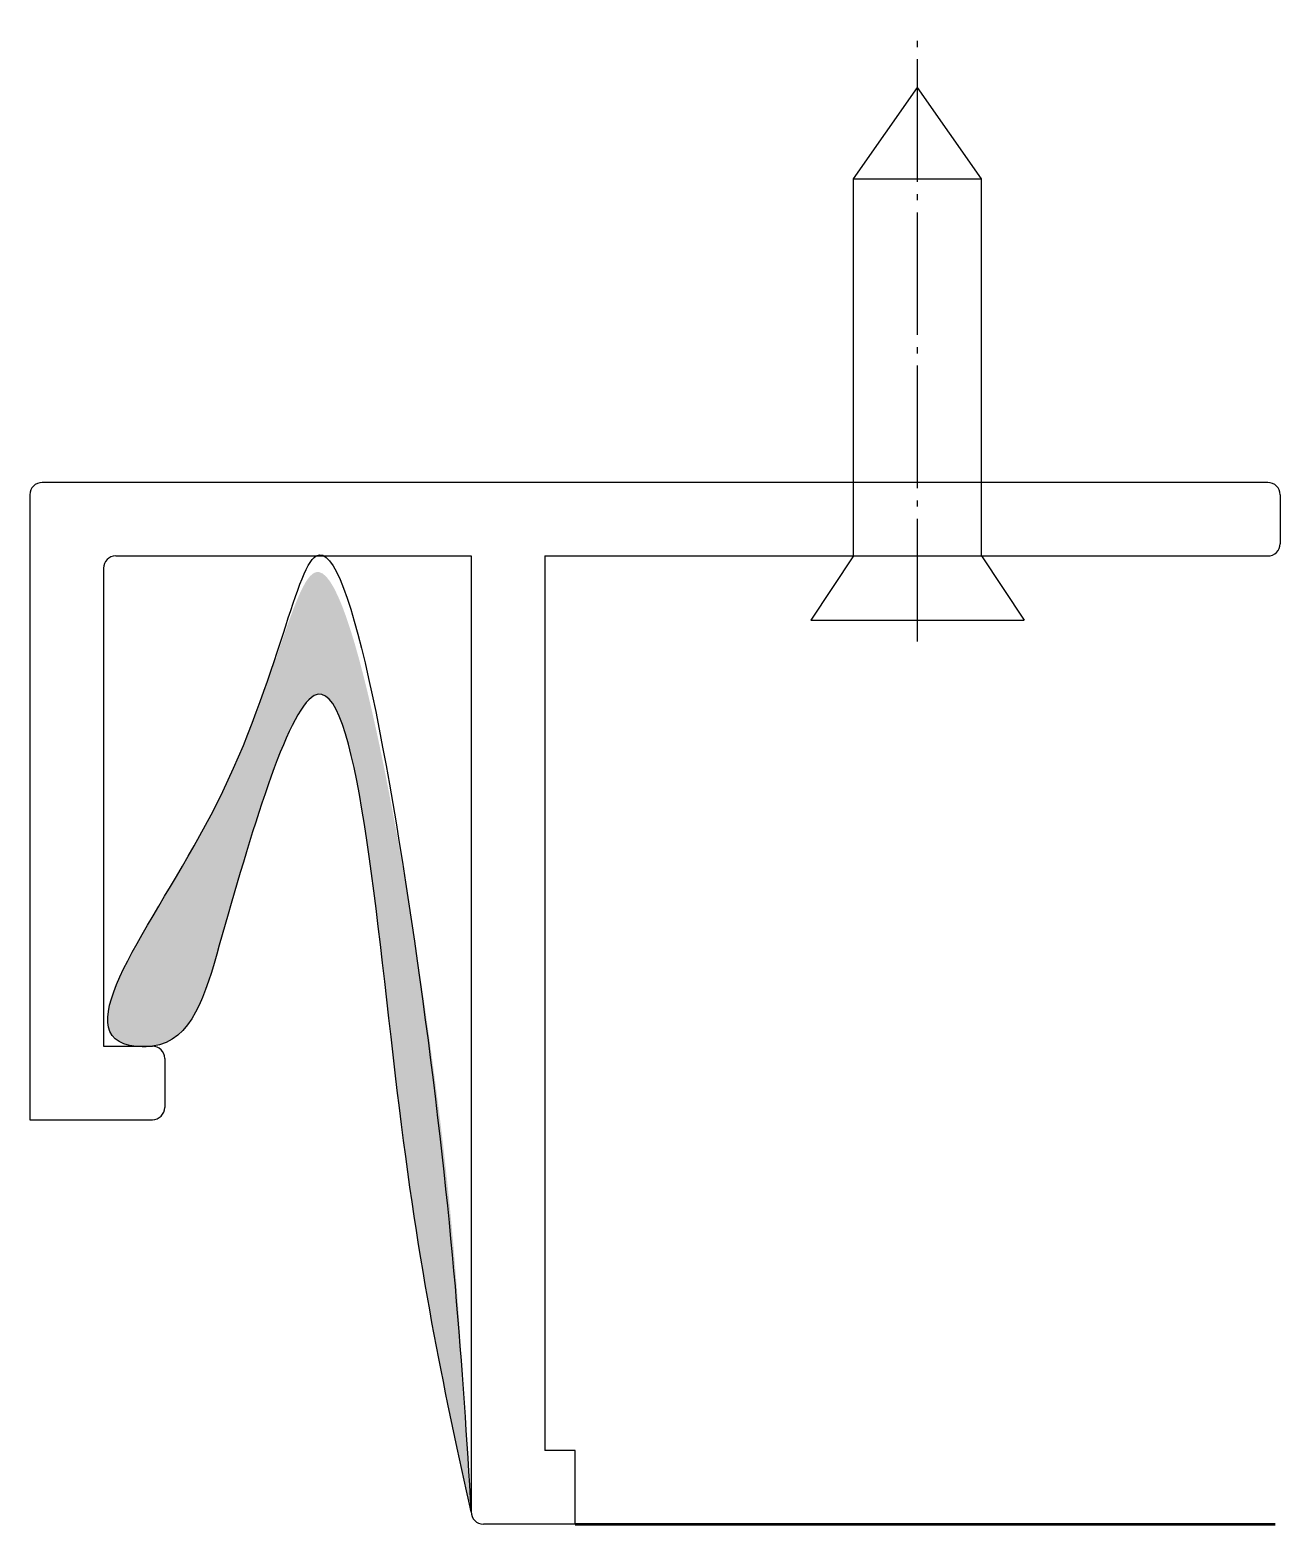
# Model space of a CAD drawing. Header units: millimetres. Extents: x -8.4 to 12, y -15.8 to 8.6.
import ezdxf

# ---------------------------------------------------------------- set-up
doc = ezdxf.new("R2010")
doc.units = ezdxf.units.MM
doc.header["$MEASUREMENT"] = 0
for name, pattern in [('ACAD_ISO03W100', [30, 12, -18]), ('CONTINOUS', [0]), ('DOTE', [2.42, 2, -0.2, 0.02, -0.2])]:
    doc.linetypes.add(name, pattern=pattern)
doc.layers.get('0').update_dxf_attribs({"linetype": 'CONTINUOUS'})
for name, color, linetype in [('BARRSOL', 1, 'CONTINUOUS'), ('LINE', 6, 'CONTINUOUS'), ('ZXX【中心线】', 250, 'DOTE'), ('图层1', 7, 'ACAD_ISO03W100')]:
    doc.layers.add(name, color=color, linetype=linetype)
doc.layers.add('软膜', color=1, linetype='CONTINUOUS', lineweight=50)

# ---------------------------------------------------------------- blocks, each defined once
blk = doc.blocks.new('YQ0114141799')
at = {"layer": '软膜'}
h = blk.add_hatch(color=8, dxfattribs=at)
edge = h.paths.add_edge_path()
edge.add_spline(control_points=[(-1.2, -15.6), (-1.2, -15.6), (-1.346, -13.257), (-1.621, -8.845), (-3.604, 2.985), (-4.625, -3.876), (-8.007, -8.004), (-5.778, -8.015), (-5.075, -5.498), (-3.265, 0.711), (-2.426, -10.033), (-1.605, -13.76), (-1.2, -15.6)], knot_values=[0, 0, 0, 0, 4.205099, 8.410199, 15.843158, 20.402946, 24.372959, 24.638882, 26.616926, 30.971623, 37.842877, 44.537836, 44.537836, 44.537836, 44.537836], degree=3, periodic=0)
at = {"layer": 'BARRSOL'}
blk.add_spline([(-1.2, -15.6), (-1.994, -7.227), (-3.73, 0), (-5.444, -4.226), (-6.666, -8.003), (-6.4, -8), (-5.309, -6.35), (-3.762, -2.279), (-2.37, -9.008), (-1.2, -15.6)], degree=3, dxfattribs=at)
at = {"layer": 'LINE'}
for p, q in [((5.039, 6.158), (6.084, 7.645)), ((7.129, 6.158), (6.084, 7.645)), ((5.039, 6.158), (7.129, 6.158)), ((5.039, 0), (5.039, 6.158)), ((7.129, 0), (7.129, 6.158)), ((5.039, 0), (4.345, -1.045)), ((5.039, 0), (7.129, 0)), ((7.129, 0), (7.823, -1.045)), ((4.345, -1.045), (7.823, -1.045))]:
    blk.add_line(p, q, dxfattribs=at)
at = {"layer": 'ZXX【中心线】', "color": 8, "linetype": 'DOTE'}
blk.add_line((6.084, -1.393), (6.084, 8.586), dxfattribs=at)
at = {"layer": '图层1', "color": 2, "linetype": 'CONTINOUS'}
for p, q in [((-8.4, 1), (-8.4, -9.2)), ((11.8, 1.2), (-8.2, 1.2)), ((12, 1), (12, 0.2)), ((-7, 0), (-1.2, 0)), ((-1.2, 0), (-1.2, -15.6)), ((0, 0), (0, -14.6)), ((0, 0), (11.8, 0)), ((-7.2, -0.2), (-7.2, -8)), ((-7.2, -8), (-6.4, -8)), ((-6.2, -8.2), (-6.2, -9)), ((-8.4, -9.2), (-6.4, -9.2)), ((0.5, -14.6), (0, -14.6)), ((0.5, -15.8), (0.5, -14.6)), ((0.5, -15.8), (-1, -15.8))]:
    blk.add_line(p, q, dxfattribs=at)
for centre, start, end in [((-8.2, 1), 90, 180), ((11.8, 1), 0, 90), ((11.8, 0.2), 270, 0), ((-7, -0.2), 90, 180), ((-6.4, -8.2), 0, 90), ((-6.4, -9), 270, 0), ((-1, -15.6), 180, 270)]:
    blk.add_arc(centre, 0.2, start, end, dxfattribs=at)

msp = doc.modelspace()

# ---------------------------------------------------------------- linework, layer by layer
at = {"layer": '软膜', "color": 1}
msp.add_line((0.5, -15.8), (11.922, -15.8), dxfattribs=at)

# ---------------------------------------------------------------- block references
msp.add_blockref('YQ0114141799', (0, 0))

doc.saveas('drawing.dxf')
